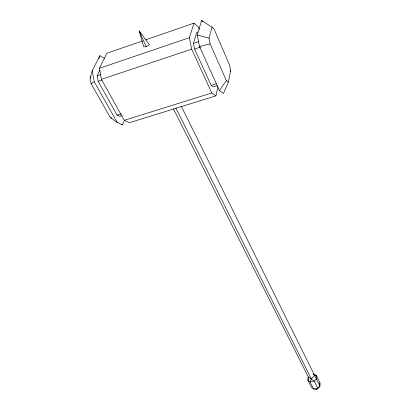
<?xml version="1.0" encoding="UTF-8"?>
<svg xmlns="http://www.w3.org/2000/svg" width="410" height="410" viewBox="0 0 410 410"><rect width="100%" height="100%" fill="white"/><g stroke="black" fill="none" stroke-linecap="round" stroke-linejoin="round"><path stroke-width="0.61" d="M313.173 374.048L314.362 374.274L316.423 375.606L319.918 382.72L319.902 386.159L316.628 389.5L313.67 388.972L311.631 387.604L308.053 380.531L308.228 376.836L173.512 109.009M319.744 386.374L319.918 382.72M228.324 82.154L230.707 70.489L229.595 65.128L214.087 29.13L211.996 27.173L201.592 20.5L197.22 35.034L199.547 46.535L219.417 90.605L223.435 93.516L228.324 82.154L226.356 80.616L210.181 43.87L209.018 38.166L211.996 27.173M142.547 40.918L106.825 53.274L99.394 68.296L101.434 79.366L124.235 120.335L129.457 122.698L215.921 95.848L217.956 86.771M124.425 120.094L122.549 124.845L117.239 122.523L110.182 117.301L91.076 83.681L90.082 78.238L92.224 70.735L99.866 55.683L104.427 58.374M217.279 85.629L213.226 86.905L211.16 85.413L194.576 49.087L193.433 43.419L196.795 32.364L197.958 31.965M215.921 95.848L211.801 92.988L191.685 49.164L189.379 37.7L194.012 23.124L198.409 27.05L199.445 29.376M98.805 58.615L99.866 55.683M316.628 389.5L317.817 388.249L314.275 381.146L308.228 376.836L308.053 380.531L310.103 381.889L314.275 381.146L316.387 379.045L316.423 375.606L314.475 375.709L311.303 378.86L310.103 381.889L313.67 388.972L317.817 388.249L319.902 386.159L181.445 106.523M122.062 115.605L119.756 116.332L117.096 115.118L98.149 81.313L97.149 75.855L99.948 70.161M90.082 78.238L90.943 76.526M230.097 71.617L230.707 70.489M219.417 90.605L226.356 80.616M91.076 83.681L94.244 81.769L92.224 70.735M146.16 46.76L149.45 44.787L139.159 30.919L143.69 46.766L146.16 46.76L139.159 30.919L140.722 33.692M145.576 39.872L194.012 23.124M99.394 68.296L189.379 37.7M97.149 75.855L100.706 74.656M193.433 43.419L198.809 41.605M101.434 79.366L191.685 49.164M98.149 81.313L101.711 80.124M194.576 49.087L200.557 47.088M117.096 115.118L121.155 113.836M211.16 85.413L216.403 83.758M124.235 120.335L211.801 92.988M199.547 46.535L210.181 43.87M313.184 374.489L314.362 374.274M197.22 35.034L209.018 38.166M110.182 117.301L111.807 118.018M121.534 124.174L122.549 124.845M201.592 20.5L202.883 21.694M94.244 81.769L117.239 122.523M175.931 108.281L311.303 378.86"/></g></svg>
